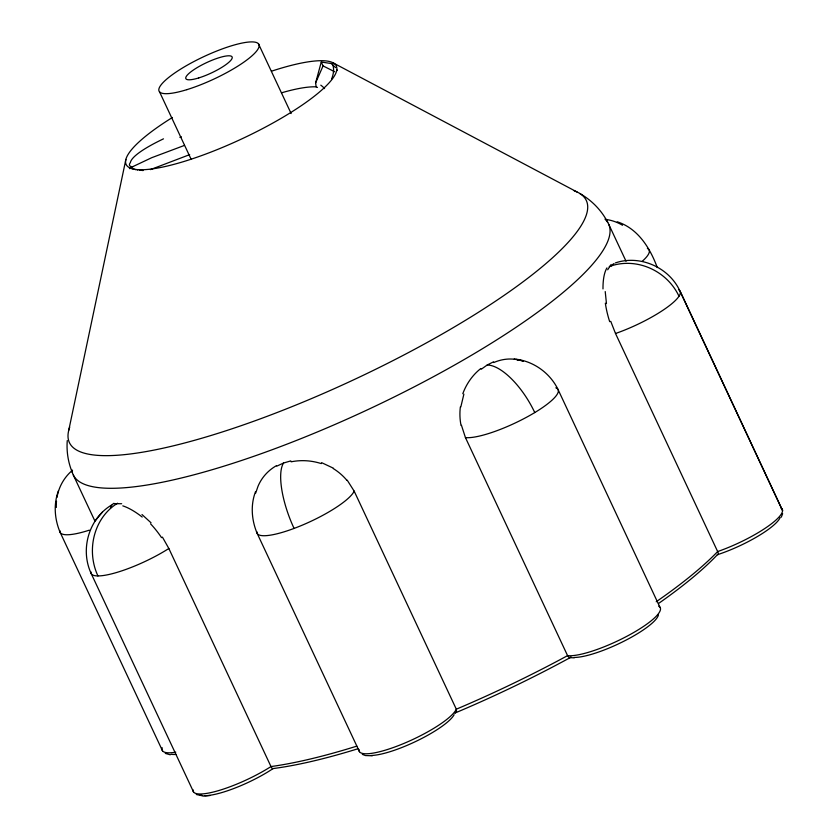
<?xml version="1.0" encoding="UTF-8"?>
<svg xmlns="http://www.w3.org/2000/svg" width="838" height="838" viewBox="0 0 838 838"><rect width="100%" height="100%" fill="white"/><g stroke="black" fill="none" stroke-linecap="round" stroke-linejoin="round"><path stroke-width="1.26" d="M67.26 440.568C66.401 451.535 68.171 462.618 72.424 472.768M460.816 406.964L463.875 394.164M68.768 430.219L125.868 159.45M317.476 87.456L316.125 86.838L315.643 82.805L321.258 62.043L331.261 63.531L335.567 67.616M58.471 490.754C53.433 504.036 54.554 518.921 59.938 531.91L162.541 750.879M255.496 491.728C250.426 505.063 251.599 520 257.004 533.041L359.481 751.728M255.695 493.058L257.957 486.449A53.653 47.19 27 0 1 276.467 465.645M162.425 537.106L168.847 548.502L270.988 766.561L272.277 768.593L273.104 768.561A291.603 65.102 -25.1 0 0 357.952 748.753M781.278 517.203L782.661 513.704M607.676 269.784L611.122 264.494M315.643 82.805L323.07 65.909L321.258 62.043M111.538 505.063C88.618 518.712 79.903 549.812 91.279 573.737L193.557 791.994M102.32 512.175L94.935 521.1L73.304 475.01M481.232 369.254L487.213 365.001L493.572 361.807M129.492 168.218L151.709 157.701L184.475 145.403M570.929 657.317L569.117 657.463L567.577 655.641L465.436 437.583L461.445 425.275M276.823 466.138L283.558 463.026L290.828 460.89M150.431 169.611L189.66 154.642M179.898 137.401L181.333 136.804M135.861 169.705L130.969 168.239L129.502 168.616M615.343 262.923C639.729 254.553 668.776 267.217 679.681 290.514L782.566 510.583L680.309 291.614M114.188 503.68L121.657 503.722M210.076 795.513L203.613 796.1L196.312 794.487M143.13 170.564L139.59 170.104M372.302 755.782L365.42 755.541L362.33 754.378M569.515 657.62L574.271 657.851M137.924 169.978L137.223 169.894M170.271 754.787L165.296 753.404M516.512 359.251C534.288 361.649 550.262 373.413 558.056 389.534L659.894 607.131M514.218 358.968L523.331 361.031L517.8 359.764M323.07 65.909L334.697 71.754M321.583 462.649L333.503 468.243M617.25 221.798C637.99 228.47 650.131 248.1 657.275 267.552M332.749 62.661L577.12 192.028M579.76 193.452C591.586 200.188 601.506 210.254 607.728 222.374M141.999 514.532L151.049 522.807M347.246 480.237L354.17 491.141L456.312 709.199L456.532 711.902L454.73 713.138A291.603 65.102 -25.1 0 0 571.181 657.086M332.351 64.013L333.178 65.406M336.97 69.858L337.316 70.528M608.901 224.647L626.049 261.257M610.734 321.31L615.511 333.503L717.653 551.561A295.625 65.993 -25.1 0 1 656.217 601.747M258.45 43.765L291.142 113.549M159.524 91.813L191.106 159.23M606.461 303.607L605.225 291.572M487.213 365.001A53.747 22.312 58.9 0 1 534.759 412.568M493.76 362.54A53.653 44.603 -74.6 0 1 519.969 360.288M356.82 746.124A295.625 65.993 -25.1 0 1 270.988 766.561A53.747 12.004 -25.1 0 1 219.147 790.433A53.747 12.004 -25.1 0 1 193.044 789.815M658.699 606.188A53.747 12.004 -25.1 0 1 628.971 635.162A53.747 12.004 -25.1 0 1 567.577 655.641A295.625 65.993 -25.1 0 1 456.312 709.199A53.747 12.004 -25.1 0 1 403.193 743.725A53.747 12.004 -25.1 0 1 359.031 749.486M555.814 387.816A53.747 12.004 -25.1 0 1 527.992 416.465A53.747 12.004 -25.1 0 1 465.436 437.583M461.026 425.379A54.816 51.128 -77.2 0 1 460.366 406.912M462.796 393.713A53.653 46.928 -78.1 0 1 480.803 368.531M273.104 768.561A49.714 11.104 -25.1 0 1 204.891 795.65M202.628 795.503A49.714 11.104 -25.1 0 1 200.052 794.78M658.49 603.517A291.603 65.102 -25.1 0 0 717.391 554.714A49.714 11.104 -25.1 0 0 780.147 517.528M609.257 266.568A53.747 49.295 33.1 0 1 679 296.243M611.53 265.95A53.653 15.325 79.1 0 1 614.013 263.561M678.518 289.676A53.747 12.004 -25.1 0 1 665.152 308.751A53.747 12.004 -25.1 0 1 615.511 333.503M609.687 321.666A54.816 25.37 72.3 0 1 605.34 303.199M602.993 288.921A53.653 18.562 75.4 0 1 606.942 267.898M605.654 219.42A53.747 47.41 -89.7 0 1 622.508 225.254M647.376 248.457A53.747 12.004 -25.1 0 1 642.285 261.247M717.716 551.582A3.813 1.089 61 0 1 718.208 554.086M780.869 507.828A53.747 12.004 -25.1 0 1 767.032 526.997A53.747 12.004 -25.1 0 1 717.653 551.561M354.17 491.141A53.747 12.004 -25.1 0 1 301.565 525.457A53.747 12.004 -25.1 0 1 256.847 531.721M294.075 528.422A53.747 17.745 69.5 0 1 283.558 463.026M168.847 548.502A53.747 12.004 -25.1 0 1 117.111 572.344A53.747 12.004 -25.1 0 1 90.892 571.83M97.941 575.936A53.747 47.41 -89.7 0 1 117.592 503.229M56.335 507.451A53.747 49.295 33.1 0 1 56.492 501.176M56.974 497.458A53.747 49.295 33.1 0 1 72.55 470.191M89.341 530.15A53.747 12.004 -25.1 0 1 59.854 530.559M332.958 65.521A112.774 37.343 -28.6 0 1 331.607 79.023M130.372 162.562A105.106 18.583 -17.4 0 1 163.483 138.846M132.792 166.856A112.774 12.601 -21.8 0 1 129.974 163.169M320.797 85.172A102.676 45.304 -29.5 0 1 324.568 88.598M281.505 92.829A96.747 21.599 -25.1 0 1 316.125 86.838M271.481 71.199A116.042 25.905 -25.1 0 1 319.152 92.295A116.042 25.905 -25.1 0 1 156.591 168.228A116.042 25.905 -25.1 0 1 172.439 117.467M122.788 505.859A53.653 20.122 48.9 0 1 142.209 517.056M150.589 523.844A54.816 27.602 55.4 0 1 161.556 537.64M110.427 508.226A53.653 19.18 54.2 0 1 113.916 503.292M291.142 461.811A53.653 46.593 16.8 0 1 321.279 463.592M333.283 468.568A54.816 51.621 18.8 0 1 346.984 480.436M658.448 614.799A49.714 11.104 -25.1 0 1 624.142 641.091A49.714 11.104 -25.1 0 1 574.386 657.421M454.112 714.699A49.714 11.104 -25.1 0 1 418.267 740.237A49.714 11.104 -25.1 0 1 371.423 755.447M718.334 554.285A6.893 1.917 61.9 0 1 717.318 554.547M175.907 754.41A49.714 11.104 -25.1 0 1 171.099 754.263M175.771 752.199A53.747 12.004 -25.1 0 1 162.195 747.737M574.145 190.792A285.391 63.719 -25.1 0 1 355.05 379.164A285.391 63.719 -25.1 0 1 69.711 427.171M605.015 219.127A295.625 65.993 -25.1 0 1 371.622 407.865A295.625 65.993 -25.1 0 1 71.9 470.338M186.864 89.656A55.088 12.298 -25.1 0 0 259.036 44.854A55.088 12.298 -25.1 0 0 181.06 68.863A55.088 12.298 -25.1 0 0 186.864 89.656M198.742 77.924A25.528 5.698 -25.1 0 0 232.189 57.162A25.528 5.698 -25.1 0 0 196.05 68.287A25.528 5.698 -25.1 0 0 198.742 77.924"/></g></svg>
